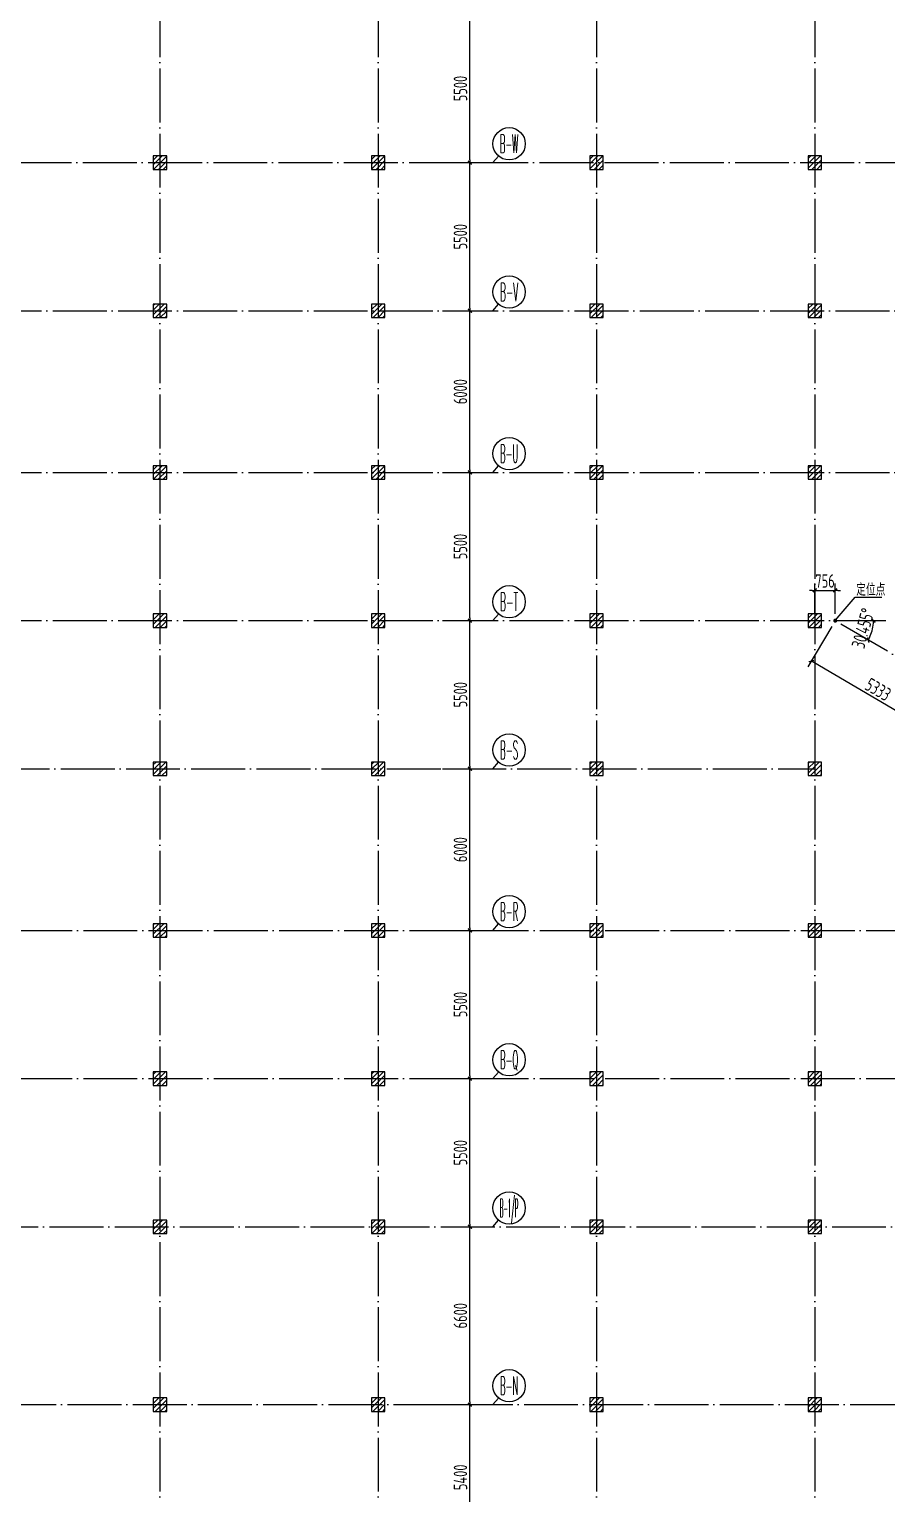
# Model space of a CAD drawing. Header units: millimetres. Extents: x 156735 to 386235, y 467499 to 703525.
# Drawn here: x 252198 to 284013, y 591088 to 645445 of the extents above; entities that cross this region are included whole.
import ezdxf
from ezdxf.enums import TextEntityAlignment as Align

# ---------------------------------------------------------------- set-up
doc = ezdxf.new("R2010")
doc.units = ezdxf.units.MM
doc.header["$LTSCALE"] = 100
doc.header["$PDMODE"] = 35
doc.header["$PDSIZE"] = 200
doc.linetypes.add('DOTE', pattern=[2.42, 2, -0.2, 0.02, -0.2])
for name, color, linetype in [('B-TEXT', 7, 'Continuous'), ('COLU', 7, 'Continuous'), ('h斜线-柱', 7, 'Continuous'), ('Q-AXIS', 3, 'Continuous'), ('Q-dote', 253, 'DOTE')]:
    doc.layers.add(name, color=color, linetype=linetype)
doc.styles.add('_TCH_AXIS', font='COMPLEX', dxfattribs={"bigfont": 'GBCBIG'})
doc.styles.add('COMPLEX', font='tssdeng.shx', dxfattribs={"width": 0.7, "bigfont": 'tssdchn.shx'})
doc.styles.add('TSSD_Dimension', font='Tssdeng.shx', dxfattribs={"width": 0.7, "bigfont": 'hztxt.shx'})
doc.styles.add('TSSD_REIN', font='Tssdeng.shx', dxfattribs={"width": 0.7, "bigfont": 'hztxt.shx'})
doc.dimstyles.new('TSSD_100_100', dxfattribs={"dimtxt": 300, "dimasz": 100, "dimexe": 100, "dimexo": 250, "dimgap": 100, "dimtad": 1, "dimdec": 0, "dimzin": 0, "dimdsep": 46, "dimtxsty": 'TSSD_Dimension', "dimblk": 'ARCHTICK', "dimcen": 0, "dimdle": 100, "dimclrt": 7, "dimadec": 0, "dimazin": 0, "dimtfac": 1, "dimtdec": 0, "dimtix": 1, "dimtmove": 2, "dimatfit": 3, "dimfxl": 1, "dimtolj": 1, "dimtzin": 0, "dimarcsym": 0})
doc.dimstyles.new('TSSD_100_100$0', dxfattribs={"dimtxt": 300, "dimasz": 100, "dimexe": 250, "dimexo": 250, "dimgap": 100, "dimtad": 1, "dimdec": 0, "dimzin": 0, "dimdsep": 46, "dimtxsty": 'TSSD_Dimension', "dimblk": '_tsdbk', "dimblk1": '_tsdbk', "dimblk2": '_tsdbk', "dimsah": 1, "dimcen": 0, "dimclrt": 7, "dimadec": 0, "dimazin": 0, "dimtfac": 1, "dimtdec": 0, "dimtix": 1, "dimtmove": 2, "dimatfit": 3, "dimldrblk": '_tsdbk', "dimfxl": 1, "dimtolj": 1, "dimtzin": 0, "dimarcsym": 0})
pattern_1 = [(45, (-467527.32, -323147.44), (-89.802561, 89.802561), [])]

# ---------------------------------------------------------------- blocks, each defined once
blk = doc.blocks.new('_tsdbk')
blk.add_line((-1, 0), (0, 0))
at = {"const_width": 0.5}
blk.add_lwpolyline([(-0.7, -0.7), (0.7, 0.7)], dxfattribs=at)
blk = doc.blocks.new('*D235')
at = {"layer": 'Defpoints', "color": 0}
for p in [(267284, 645995), (268546, 645995), (267284, 640495)]:
    blk.add_point(p, dxfattribs=at)
at = {"layer": 'Q-AXIS', "color": 0, "lineweight": -2}
for p, q in [((267534, 645995), (268796, 645995)), ((268546, 640595), (268546, 645895)), ((267534, 640495), (268796, 640495))]:
    blk.add_line(p, q, dxfattribs=at)
at = {"layer": 'Q-AXIS', "color": 0, "lineweight": -2, "xscale": 100, "yscale": 100, "zscale": 100}
for p, rotation in [((268546, 645995), 90), ((268546, 640495), 270)]:
    blk.add_blockref('_tsdbk', p, dxfattribs=dict(at, rotation=rotation))
at = {"layer": 'Q-AXIS', "color": 7, "insert": (268196, 643245), "char_height": 500, "attachment_point": 5, "rotation": 90, "style": 'TSSD_Dimension'}
blk.add_mtext('\\A1;5500', dxfattribs=at)
blk = doc.blocks.new('*D265')
at = {"layer": 'Defpoints', "color": 0}
for p in [(267284, 611995), (268546, 611995), (267284, 606495)]:
    blk.add_point(p, dxfattribs=at)
at = {"layer": 'Q-AXIS', "color": 0, "lineweight": -2}
for p, q in [((267534, 611995), (268796, 611995)), ((268546, 606595), (268546, 611895)), ((267534, 606495), (268796, 606495))]:
    blk.add_line(p, q, dxfattribs=at)
at = {"layer": 'Q-AXIS', "color": 0, "lineweight": -2, "xscale": 100, "yscale": 100, "zscale": 100}
for p, rotation in [((268546, 611995), 90), ((268546, 606495), 270)]:
    blk.add_blockref('_tsdbk', p, dxfattribs=dict(at, rotation=rotation))
at = {"layer": 'Q-AXIS', "color": 7, "insert": (268196, 609245), "char_height": 500, "attachment_point": 5, "rotation": 90, "style": 'TSSD_Dimension'}
blk.add_mtext('\\A1;5500', dxfattribs=at)
blk = doc.blocks.new('*D268')
at = {"layer": 'Defpoints', "color": 0}
for p in [(267284, 594395), (268546, 594395), (267284, 588995)]:
    blk.add_point(p, dxfattribs=at)
at = {"layer": 'Q-AXIS', "color": 0, "lineweight": -2}
for p, q in [((267534, 594395), (268796, 594395)), ((268546, 589095), (268546, 594295)), ((267534, 588995), (268796, 588995))]:
    blk.add_line(p, q, dxfattribs=at)
at = {"layer": 'Q-AXIS', "color": 0, "lineweight": -2, "xscale": 100, "yscale": 100, "zscale": 100}
for p, rotation in [((268546, 594395), 90), ((268546, 588995), 270)]:
    blk.add_blockref('_tsdbk', p, dxfattribs=dict(at, rotation=rotation))
at = {"layer": 'Q-AXIS', "color": 7, "insert": (268196, 591695), "char_height": 500, "attachment_point": 5, "rotation": 90, "style": 'TSSD_Dimension'}
blk.add_mtext('\\A1;5400', dxfattribs=at)
blk = doc.blocks.new('_AXISO')
blk.add_circle((0, 0), 0.5)
at = {"layer": 'B-TEXT', "style": 'COMPLEX', "width": 1.450893}
blk.add_attdef('A', text='', height=0.56, dxfattribs=at).set_placement((0.249375, -0.28), (0.749375, -0.28), align=Align.FIT)
blk = doc.blocks.new('*D270')
at = {"layer": 'Defpoints', "color": 0}
for p in [(267284, 606495), (268546, 606495), (267284, 600995)]:
    blk.add_point(p, dxfattribs=at)
at = {"layer": 'Q-AXIS', "color": 0, "lineweight": -2}
for p, q in [((267534, 606495), (268796, 606495)), ((268546, 601095), (268546, 606395)), ((267534, 600995), (268796, 600995))]:
    blk.add_line(p, q, dxfattribs=at)
at = {"layer": 'Q-AXIS', "color": 0, "lineweight": -2, "xscale": 100, "yscale": 100, "zscale": 100}
for p, rotation in [((268546, 606495), 90), ((268546, 600995), 270)]:
    blk.add_blockref('_tsdbk', p, dxfattribs=dict(at, rotation=rotation))
at = {"layer": 'Q-AXIS', "color": 7, "insert": (268196, 603745), "char_height": 500, "attachment_point": 5, "rotation": 90, "style": 'TSSD_Dimension'}
blk.add_mtext('\\A1;5500', dxfattribs=at)
blk = doc.blocks.new('*D271')
at = {"layer": 'Defpoints', "color": 0}
for p in [(267284, 600995), (268546, 600995), (267284, 594395)]:
    blk.add_point(p, dxfattribs=at)
at = {"layer": 'Q-AXIS', "color": 0, "lineweight": -2}
for p, q in [((267534, 600995), (268796, 600995)), ((268546, 594495), (268546, 600895)), ((267534, 594395), (268796, 594395))]:
    blk.add_line(p, q, dxfattribs=at)
at = {"layer": 'Q-AXIS', "color": 0, "lineweight": -2, "xscale": 100, "yscale": 100, "zscale": 100}
for p, rotation in [((268546, 600995), 90), ((268546, 594395), 270)]:
    blk.add_blockref('_tsdbk', p, dxfattribs=dict(at, rotation=rotation))
at = {"layer": 'Q-AXIS', "color": 7, "insert": (268196, 597695), "char_height": 500, "attachment_point": 5, "rotation": 90, "style": 'TSSD_Dimension'}
blk.add_mtext('\\A1;6600', dxfattribs=at)
blk = doc.blocks.new('*D272')
at = {"layer": 'Defpoints', "color": 0}
for p in [(267284, 628995), (268546, 628995), (267284, 623495)]:
    blk.add_point(p, dxfattribs=at)
at = {"layer": 'Q-AXIS', "color": 0, "lineweight": -2}
for p, q in [((267534, 628995), (268796, 628995)), ((268546, 623595), (268546, 628895)), ((267534, 623495), (268796, 623495))]:
    blk.add_line(p, q, dxfattribs=at)
at = {"layer": 'Q-AXIS', "color": 0, "lineweight": -2, "xscale": 100, "yscale": 100, "zscale": 100}
for p, rotation in [((268546, 628995), 90), ((268546, 623495), 270)]:
    blk.add_blockref('_tsdbk', p, dxfattribs=dict(at, rotation=rotation))
at = {"layer": 'Q-AXIS', "color": 7, "insert": (268196, 626245), "char_height": 500, "attachment_point": 5, "rotation": 90, "style": 'TSSD_Dimension'}
blk.add_mtext('\\A1;5500', dxfattribs=at)
blk = doc.blocks.new('*D273')
at = {"layer": 'Defpoints', "color": 0}
for p in [(267284, 623495), (268546, 623495), (267284, 617995)]:
    blk.add_point(p, dxfattribs=at)
at = {"layer": 'Q-AXIS', "color": 0, "lineweight": -2}
for p, q in [((267534, 623495), (268796, 623495)), ((268546, 618095), (268546, 623395)), ((267534, 617995), (268796, 617995))]:
    blk.add_line(p, q, dxfattribs=at)
at = {"layer": 'Q-AXIS', "color": 0, "lineweight": -2, "xscale": 100, "yscale": 100, "zscale": 100}
for p, rotation in [((268546, 623495), 90), ((268546, 617995), 270)]:
    blk.add_blockref('_tsdbk', p, dxfattribs=dict(at, rotation=rotation))
at = {"layer": 'Q-AXIS', "color": 7, "insert": (268196, 620745), "char_height": 500, "attachment_point": 5, "rotation": 90, "style": 'TSSD_Dimension'}
blk.add_mtext('\\A1;5500', dxfattribs=at)
blk = doc.blocks.new('*D274')
at = {"layer": 'Defpoints', "color": 0}
for p in [(267284, 617995), (268546, 617995), (267284, 611995)]:
    blk.add_point(p, dxfattribs=at)
at = {"layer": 'Q-AXIS', "color": 0, "lineweight": -2}
for p, q in [((267534, 617995), (268796, 617995)), ((268546, 612095), (268546, 617895)), ((267534, 611995), (268796, 611995))]:
    blk.add_line(p, q, dxfattribs=at)
at = {"layer": 'Q-AXIS', "color": 0, "lineweight": -2, "xscale": 100, "yscale": 100, "zscale": 100}
for p, rotation in [((268546, 617995), 90), ((268546, 611995), 270)]:
    blk.add_blockref('_tsdbk', p, dxfattribs=dict(at, rotation=rotation))
at = {"layer": 'Q-AXIS', "color": 7, "insert": (268196, 614995), "char_height": 500, "attachment_point": 5, "rotation": 90, "style": 'TSSD_Dimension'}
blk.add_mtext('\\A1;6000', dxfattribs=at)
blk = doc.blocks.new('*D275')
at = {"layer": 'Defpoints', "color": 0}
for p in [(267284, 640495), (268546, 640495), (267284, 634995)]:
    blk.add_point(p, dxfattribs=at)
at = {"layer": 'Q-AXIS', "color": 0, "lineweight": -2}
for p, q in [((267534, 640495), (268796, 640495)), ((268546, 635095), (268546, 640395)), ((267534, 634995), (268796, 634995))]:
    blk.add_line(p, q, dxfattribs=at)
at = {"layer": 'Q-AXIS', "color": 0, "lineweight": -2, "xscale": 100, "yscale": 100, "zscale": 100}
for p, rotation in [((268546, 640495), 90), ((268546, 634995), 270)]:
    blk.add_blockref('_tsdbk', p, dxfattribs=dict(at, rotation=rotation))
at = {"layer": 'Q-AXIS', "color": 7, "insert": (268196, 637745), "char_height": 500, "attachment_point": 5, "rotation": 90, "style": 'TSSD_Dimension'}
blk.add_mtext('\\A1;5500', dxfattribs=at)
blk = doc.blocks.new('*D276')
at = {"layer": 'Defpoints', "color": 0}
for p in [(267284, 634995), (268546, 634995), (267284, 628995)]:
    blk.add_point(p, dxfattribs=at)
at = {"layer": 'Q-AXIS', "color": 0, "lineweight": -2}
for p, q in [((267534, 634995), (268796, 634995)), ((268546, 629095), (268546, 634895)), ((267534, 628995), (268796, 628995))]:
    blk.add_line(p, q, dxfattribs=at)
at = {"layer": 'Q-AXIS', "color": 0, "lineweight": -2, "xscale": 100, "yscale": 100, "zscale": 100}
for p, rotation in [((268546, 634995), 90), ((268546, 628995), 270)]:
    blk.add_blockref('_tsdbk', p, dxfattribs=dict(at, rotation=rotation))
at = {"layer": 'Q-AXIS', "color": 7, "insert": (268196, 631995), "char_height": 500, "attachment_point": 5, "rotation": 90, "style": 'TSSD_Dimension'}
blk.add_mtext('\\A1;6000', dxfattribs=at)
blk = doc.blocks.new('*D525')
at = {"layer": 'Defpoints', "color": 0}
for p in [(282103, 623495), (281218, 621990), (286700, 620792)]:
    blk.add_point(p, dxfattribs=at)
at = {"layer": 'Q-AXIS', "color": 0, "lineweight": -2}
for p, q in [((281976, 623279), (281091, 621775)), ((285729, 619338), (281304, 621939)), ((286573, 620576), (285688, 619072))]:
    blk.add_line(p, q, dxfattribs=at)
at = {"layer": 'Q-AXIS', "color": 0, "lineweight": -2, "xscale": 100, "yscale": 100, "zscale": 100}
for p, rotation in [((281218, 621990), 149.5453717324908), ((285815, 619287), 329.5453717324908)]:
    blk.add_blockref('_tsdbk', p, dxfattribs=dict(at, rotation=rotation))
at = {"layer": 'Q-AXIS', "color": 7, "insert": (283694, 620940), "char_height": 500, "attachment_point": 5, "rotation": 329.5454, "style": 'TSSD_Dimension'}
blk.add_mtext('\\A1;5333', dxfattribs=at)
blk = doc.blocks.new('*D526')
at = {"layer": 'Defpoints', "color": 0}
for p in [(282103, 623495), (282103, 623495), (283884, 623495), (283434, 623002), (283750, 622526)]:
    blk.add_point(p, dxfattribs=at)
at = {"layer": 'Q-AXIS', "color": 0, "lineweight": -2}
blk.add_arc((282103, 623495), 1419, 333.5827, 355.9626, dxfattribs=at)
at = {"layer": 'Q-AXIS', "color": 0, "lineweight": -2, "xscale": 100, "yscale": 100, "zscale": 100}
for p, rotation in [((283522, 623495), 87.98131634392222), ((283326, 622775), 241.5640553885652)]:
    blk.add_blockref('_tsdbk', p, dxfattribs=dict(at, rotation=rotation))
at = {"layer": 'Q-AXIS', "color": 7, "insert": (283135, 623214), "char_height": 500, "attachment_point": 5, "rotation": 74.7727, "style": 'TSSD_Dimension'}
blk.add_mtext('\\A1;30.455°', dxfattribs=at)
blk = doc.blocks.new('*D527')
at = {"layer": 'Defpoints', "color": 0}
for p in [(282103, 624618), (281346, 623495), (282103, 623495)]:
    blk.add_point(p, dxfattribs=at)
at = {"layer": 'Q-AXIS', "color": 0, "lineweight": -2}
for p, q in [((281246, 624618), (281146, 624618)), ((281346, 623745), (281346, 624868)), ((281346, 624618), (282103, 624618)), ((282103, 623745), (282103, 624868)), ((282203, 624618), (282303, 624618))]:
    blk.add_line(p, q, dxfattribs=at)
at = {"layer": 'Q-AXIS', "color": 0, "lineweight": -2, "xscale": 100, "yscale": 100, "zscale": 100}
blk.add_blockref('_tsdbk', (281346, 624618), dxfattribs=at)
at = {"layer": 'Q-AXIS', "color": 0, "lineweight": -2, "xscale": 100, "yscale": 100, "zscale": 100, "rotation": 180}
blk.add_blockref('_tsdbk', (282103, 624618), dxfattribs=at)
at = {"layer": 'Q-AXIS', "color": 7, "insert": (281725, 624968), "char_height": 500, "attachment_point": 5, "style": 'TSSD_Dimension'}
blk.add_mtext('\\A1;756', dxfattribs=at)

msp = doc.modelspace()

# ---------------------------------------------------------------- hatches: boundary and pattern name
at = {"layer": 'h斜线-柱'}
h = msp.add_hatch(dxfattribs=at)
h.set_pattern_fill('ANSI31', color=256, scale=40, style=0)
h.set_pattern_definition(pattern_1)
h.paths.add_polyline_path([(256796.5, 640244.7), (257296.5, 640244.7), (257296.5, 640744.7), (256796.5, 640744.7)])
h = msp.add_hatch(dxfattribs=at)
h.set_pattern_fill('ANSI31', color=256, scale=40, style=0)
h.set_pattern_definition(pattern_1)
h.paths.add_polyline_path([(264896.5, 640244.7), (265396.5, 640244.7), (265396.5, 640744.7), (264896.5, 640744.7)])
h = msp.add_hatch(dxfattribs=at)
h.set_pattern_fill('ANSI31', color=256, scale=40, style=0)
h.set_pattern_definition(pattern_1)
h.paths.add_polyline_path([(272996.5, 640244.7), (273496.5, 640244.7), (273496.5, 640744.7), (272996.5, 640744.7)])
h = msp.add_hatch(dxfattribs=at)
h.set_pattern_fill('ANSI31', color=256, scale=40, style=0)
h.set_pattern_definition(pattern_1)
h.paths.add_polyline_path([(281096.5, 640244.7), (281596.5, 640244.7), (281596.5, 640744.7), (281096.5, 640744.7)])
h = msp.add_hatch(dxfattribs=at)
h.set_pattern_fill('ANSI31', color=256, scale=40, style=0)
h.set_pattern_definition(pattern_1)
h.paths.add_polyline_path([(256796.5, 634744.7), (257296.5, 634744.7), (257296.5, 635244.7), (256796.5, 635244.7)])
h = msp.add_hatch(dxfattribs=at)
h.set_pattern_fill('ANSI31', color=256, scale=40, style=0)
h.set_pattern_definition(pattern_1)
h.paths.add_polyline_path([(264896.5, 634744.7), (265396.5, 634744.7), (265396.5, 635244.7), (264896.5, 635244.7)])
h = msp.add_hatch(dxfattribs=at)
h.set_pattern_fill('ANSI31', color=256, scale=40, style=0)
h.set_pattern_definition(pattern_1)
h.paths.add_polyline_path([(272996.5, 634744.7), (273496.5, 634744.7), (273496.5, 635244.7), (272996.5, 635244.7)])
h = msp.add_hatch(dxfattribs=at)
h.set_pattern_fill('ANSI31', color=256, scale=40, style=0)
h.set_pattern_definition(pattern_1)
h.paths.add_polyline_path([(281096.5, 634744.7), (281596.5, 634744.7), (281596.5, 635244.7), (281096.5, 635244.7)])
h = msp.add_hatch(dxfattribs=at)
h.set_pattern_fill('ANSI31', color=256, scale=40, style=0)
h.set_pattern_definition(pattern_1)
h.paths.add_polyline_path([(256796.5, 628744.7), (257296.5, 628744.7), (257296.5, 629244.7), (256796.5, 629244.7)])
h = msp.add_hatch(dxfattribs=at)
h.set_pattern_fill('ANSI31', color=256, scale=40, style=0)
h.set_pattern_definition(pattern_1)
h.paths.add_polyline_path([(264896.5, 628744.7), (265396.5, 628744.7), (265396.5, 629244.7), (264896.5, 629244.7)])
h = msp.add_hatch(dxfattribs=at)
h.set_pattern_fill('ANSI31', color=256, scale=40, style=0)
h.set_pattern_definition(pattern_1)
h.paths.add_polyline_path([(272996.5, 628744.7), (273496.5, 628744.7), (273496.5, 629244.7), (272996.5, 629244.7)])
h = msp.add_hatch(dxfattribs=at)
h.set_pattern_fill('ANSI31', color=256, scale=40, style=0)
h.set_pattern_definition(pattern_1)
h.paths.add_polyline_path([(281096.5, 628744.7), (281596.5, 628744.7), (281596.5, 629244.7), (281096.5, 629244.7)])
h = msp.add_hatch(dxfattribs=at)
h.set_pattern_fill('ANSI31', color=256, scale=40, style=0)
h.set_pattern_definition(pattern_1)
h.paths.add_polyline_path([(256796.5, 623244.7), (257296.5, 623244.7), (257296.5, 623744.7), (256796.5, 623744.7)])
h = msp.add_hatch(dxfattribs=at)
h.set_pattern_fill('ANSI31', color=256, scale=40, style=0)
h.set_pattern_definition(pattern_1)
h.paths.add_polyline_path([(264896.5, 623244.7), (265396.5, 623244.7), (265396.5, 623744.7), (264896.5, 623744.7)])
h = msp.add_hatch(dxfattribs=at)
h.set_pattern_fill('ANSI31', color=256, scale=40, style=0)
h.set_pattern_definition(pattern_1)
h.paths.add_polyline_path([(272996.5, 623244.7), (273496.5, 623244.7), (273496.5, 623744.7), (272996.5, 623744.7)])
h = msp.add_hatch(dxfattribs=at)
h.set_pattern_fill('ANSI31', color=256, scale=40, style=0)
h.set_pattern_definition(pattern_1)
h.paths.add_polyline_path([(281096.5, 623244.7), (281596.5, 623244.7), (281596.5, 623744.7), (281096.5, 623744.7)])
h = msp.add_hatch(dxfattribs=at)
h.set_pattern_fill('ANSI31', color=256, scale=40, style=0)
h.set_pattern_definition(pattern_1)
h.paths.add_polyline_path([(256796.5, 617744.7), (257296.5, 617744.7), (257296.5, 618244.7), (256796.5, 618244.7)])
h = msp.add_hatch(dxfattribs=at)
h.set_pattern_fill('ANSI31', color=256, scale=40, style=0)
h.set_pattern_definition(pattern_1)
h.paths.add_polyline_path([(264896.5, 617744.7), (265396.5, 617744.7), (265396.5, 618244.7), (264896.5, 618244.7)])
h = msp.add_hatch(dxfattribs=at)
h.set_pattern_fill('ANSI31', color=256, scale=40, style=0)
h.set_pattern_definition(pattern_1)
h.paths.add_polyline_path([(272996.5, 617744.7), (273496.5, 617744.7), (273496.5, 618244.7), (272996.5, 618244.7)])
h = msp.add_hatch(dxfattribs=at)
h.set_pattern_fill('ANSI31', color=256, scale=40, style=0)
h.set_pattern_definition(pattern_1)
h.paths.add_polyline_path([(281096.5, 617744.7), (281596.5, 617744.7), (281596.5, 618244.7), (281096.5, 618244.7)])
h = msp.add_hatch(dxfattribs=at)
h.set_pattern_fill('ANSI31', color=256, scale=40, style=0)
h.set_pattern_definition(pattern_1)
h.paths.add_polyline_path([(256796.5, 611744.7), (257296.5, 611744.7), (257296.5, 612244.7), (256796.5, 612244.7)])
h = msp.add_hatch(dxfattribs=at)
h.set_pattern_fill('ANSI31', color=256, scale=40, style=0)
h.set_pattern_definition(pattern_1)
h.paths.add_polyline_path([(264896.5, 611744.7), (265396.5, 611744.7), (265396.5, 612244.7), (264896.5, 612244.7)])
h = msp.add_hatch(dxfattribs=at)
h.set_pattern_fill('ANSI31', color=256, scale=40, style=0)
h.set_pattern_definition(pattern_1)
h.paths.add_polyline_path([(272996.5, 611744.7), (273496.5, 611744.7), (273496.5, 612244.7), (272996.5, 612244.7)])
h = msp.add_hatch(dxfattribs=at)
h.set_pattern_fill('ANSI31', color=256, scale=40, style=0)
h.set_pattern_definition(pattern_1)
h.paths.add_polyline_path([(281096.5, 611744.7), (281596.5, 611744.7), (281596.5, 612244.7), (281096.5, 612244.7)])
h = msp.add_hatch(dxfattribs=at)
h.set_pattern_fill('ANSI31', color=256, scale=40, style=0)
h.set_pattern_definition(pattern_1)
h.paths.add_polyline_path([(256796.5, 606244.7), (257296.5, 606244.7), (257296.5, 606744.7), (256796.5, 606744.7)])
h = msp.add_hatch(dxfattribs=at)
h.set_pattern_fill('ANSI31', color=256, scale=40, style=0)
h.set_pattern_definition(pattern_1)
h.paths.add_polyline_path([(264896.5, 606244.7), (265396.5, 606244.7), (265396.5, 606744.7), (264896.5, 606744.7)])
h = msp.add_hatch(dxfattribs=at)
h.set_pattern_fill('ANSI31', color=256, scale=40, style=0)
h.set_pattern_definition(pattern_1)
h.paths.add_polyline_path([(272996.5, 606244.7), (273496.5, 606244.7), (273496.5, 606744.7), (272996.5, 606744.7)])
h = msp.add_hatch(dxfattribs=at)
h.set_pattern_fill('ANSI31', color=256, scale=40, style=0)
h.set_pattern_definition(pattern_1)
h.paths.add_polyline_path([(281096.5, 606244.7), (281596.5, 606244.7), (281596.5, 606744.7), (281096.5, 606744.7)])
h = msp.add_hatch(dxfattribs=at)
h.set_pattern_fill('ANSI31', color=256, scale=40, style=0)
h.set_pattern_definition(pattern_1)
h.paths.add_polyline_path([(256796.5, 600744.7), (257296.5, 600744.7), (257296.5, 601244.7), (256796.5, 601244.7)])
h = msp.add_hatch(dxfattribs=at)
h.set_pattern_fill('ANSI31', color=256, scale=40, style=0)
h.set_pattern_definition(pattern_1)
h.paths.add_polyline_path([(264896.5, 600744.7), (265396.5, 600744.7), (265396.5, 601244.7), (264896.5, 601244.7)])
h = msp.add_hatch(dxfattribs=at)
h.set_pattern_fill('ANSI31', color=256, scale=40, style=0)
h.set_pattern_definition(pattern_1)
h.paths.add_polyline_path([(272996.5, 600744.7), (273496.5, 600744.7), (273496.5, 601244.7), (272996.5, 601244.7)])
h = msp.add_hatch(dxfattribs=at)
h.set_pattern_fill('ANSI31', color=256, scale=40, style=0)
h.set_pattern_definition(pattern_1)
h.paths.add_polyline_path([(281096.5, 600744.7), (281596.5, 600744.7), (281596.5, 601244.7), (281096.5, 601244.7)])
h = msp.add_hatch(dxfattribs=at)
h.set_pattern_fill('ANSI31', color=256, scale=40, style=0)
h.set_pattern_definition(pattern_1)
h.paths.add_polyline_path([(256796.5, 594144.7), (257296.5, 594144.7), (257296.5, 594644.7), (256796.5, 594644.7)])
h = msp.add_hatch(dxfattribs=at)
h.set_pattern_fill('ANSI31', color=256, scale=40, style=0)
h.set_pattern_definition(pattern_1)
h.paths.add_polyline_path([(264896.5, 594144.7), (265396.5, 594144.7), (265396.5, 594644.7), (264896.5, 594644.7)])
h = msp.add_hatch(dxfattribs=at)
h.set_pattern_fill('ANSI31', color=256, scale=40, style=0)
h.set_pattern_definition(pattern_1)
h.paths.add_polyline_path([(272996.5, 594144.7), (273496.5, 594144.7), (273496.5, 594644.7), (272996.5, 594644.7)])
h = msp.add_hatch(dxfattribs=at)
h.set_pattern_fill('ANSI31', color=256, scale=40, style=0)
h.set_pattern_definition(pattern_1)
h.paths.add_polyline_path([(281096.5, 594144.7), (281596.5, 594144.7), (281596.5, 594644.7), (281096.5, 594644.7)])

# ---------------------------------------------------------------- linework, layer by layer
at = {"layer": 'COLU'}
for points in [[(256796.5, 640244.7), (257296.5, 640244.7), (257296.5, 640744.7), (256796.5, 640744.7)], [(264896.5, 640244.7), (265396.5, 640244.7), (265396.5, 640744.7), (264896.5, 640744.7)], [(272996.5, 640244.7), (273496.5, 640244.7), (273496.5, 640744.7), (272996.5, 640744.7)], [(281096.5, 640244.7), (281596.5, 640244.7), (281596.5, 640744.7), (281096.5, 640744.7)], [(256796.5, 634744.7), (257296.5, 634744.7), (257296.5, 635244.7), (256796.5, 635244.7)], [(264896.5, 634744.7), (265396.5, 634744.7), (265396.5, 635244.7), (264896.5, 635244.7)], [(272996.5, 634744.7), (273496.5, 634744.7), (273496.5, 635244.7), (272996.5, 635244.7)], [(281096.5, 634744.7), (281596.5, 634744.7), (281596.5, 635244.7), (281096.5, 635244.7)], [(256796.5, 628744.7), (257296.5, 628744.7), (257296.5, 629244.7), (256796.5, 629244.7)], [(264896.5, 628744.7), (265396.5, 628744.7), (265396.5, 629244.7), (264896.5, 629244.7)], [(272996.5, 628744.7), (273496.5, 628744.7), (273496.5, 629244.7), (272996.5, 629244.7)], [(281096.5, 628744.7), (281596.5, 628744.7), (281596.5, 629244.7), (281096.5, 629244.7)], [(256796.5, 623244.7), (257296.5, 623244.7), (257296.5, 623744.7), (256796.5, 623744.7)], [(264896.5, 623244.7), (265396.5, 623244.7), (265396.5, 623744.7), (264896.5, 623744.7)], [(272996.5, 623244.7), (273496.5, 623244.7), (273496.5, 623744.7), (272996.5, 623744.7)], [(281096.5, 623244.7), (281596.5, 623244.7), (281596.5, 623744.7), (281096.5, 623744.7)], [(256796.5, 617744.7), (257296.5, 617744.7), (257296.5, 618244.7), (256796.5, 618244.7)], [(264896.5, 617744.7), (265396.5, 617744.7), (265396.5, 618244.7), (264896.5, 618244.7)], [(272996.5, 617744.7), (273496.5, 617744.7), (273496.5, 618244.7), (272996.5, 618244.7)], [(281096.5, 617744.7), (281596.5, 617744.7), (281596.5, 618244.7), (281096.5, 618244.7)], [(256796.5, 611744.7), (257296.5, 611744.7), (257296.5, 612244.7), (256796.5, 612244.7)], [(264896.5, 611744.7), (265396.5, 611744.7), (265396.5, 612244.7), (264896.5, 612244.7)], [(272996.5, 611744.7), (273496.5, 611744.7), (273496.5, 612244.7), (272996.5, 612244.7)], [(281096.5, 611744.7), (281596.5, 611744.7), (281596.5, 612244.7), (281096.5, 612244.7)], [(256796.5, 606244.7), (257296.5, 606244.7), (257296.5, 606744.7), (256796.5, 606744.7)], [(264896.5, 606244.7), (265396.5, 606244.7), (265396.5, 606744.7), (264896.5, 606744.7)], [(272996.5, 606244.7), (273496.5, 606244.7), (273496.5, 606744.7), (272996.5, 606744.7)], [(281096.5, 606244.7), (281596.5, 606244.7), (281596.5, 606744.7), (281096.5, 606744.7)], [(256796.5, 600744.7), (257296.5, 600744.7), (257296.5, 601244.7), (256796.5, 601244.7)], [(264896.5, 600744.7), (265396.5, 600744.7), (265396.5, 601244.7), (264896.5, 601244.7)], [(272996.5, 600744.7), (273496.5, 600744.7), (273496.5, 601244.7), (272996.5, 601244.7)], [(281096.5, 600744.7), (281596.5, 600744.7), (281596.5, 601244.7), (281096.5, 601244.7)], [(256796.5, 594144.7), (257296.5, 594144.7), (257296.5, 594644.7), (256796.5, 594644.7)], [(264896.5, 594144.7), (265396.5, 594144.7), (265396.5, 594644.7), (264896.5, 594644.7)], [(272996.5, 594144.7), (273496.5, 594144.7), (273496.5, 594644.7), (272996.5, 594644.7)], [(281096.5, 594144.7), (281596.5, 594144.7), (281596.5, 594644.7), (281096.5, 594644.7)]]:
    msp.add_lwpolyline(points, close=True, dxfattribs=at)
at = {"layer": 'Q-AXIS'}
for p, q in [((267534.4, 640494.7), (269402, 640494.7)), ((269402, 640494.7), (269611.5, 640739.2)), ((267534.4, 634994.7), (269402, 634994.7)), ((269402, 634994.7), (269611.5, 635239.2)), ((267534.4, 628994.7), (269402, 628994.7)), ((269402, 628994.7), (269611.5, 629239.2)), ((267534.4, 623494.7), (269402, 623494.7)), ((269402, 623494.7), (269611.5, 623739.2)), ((269402, 617994.7), (269611.5, 618239.2)), ((267534.4, 617994.7), (269402, 617994.7)), ((269402, 611994.7), (269611.5, 612239.2)), ((267534.4, 611994.7), (269402, 611994.7)), ((269402, 606494.7), (269611.5, 606739.2)), ((267534.4, 606494.7), (269402, 606494.7)), ((269402, 600994.7), (269611.5, 601239.2)), ((267534.4, 600994.7), (269402, 600994.7)), ((267534.4, 594394.7), (269402, 594394.7)), ((269402, 594394.7), (269611.5, 594639.2))]:
    msp.add_line(p, q, dxfattribs=at)
at = {"layer": 'Q-AXIS', "elevation": 0}
msp.add_lwpolyline([(282102.6, 623494.7), (282838.6, 624365.2), (283834.1, 624365.2)], dxfattribs=at)
at = {"layer": 'Q-AXIS', "const_width": 75}
msp.add_lwpolyline([(282067.9, 623508.7, 1), (282137.4, 623480.7, 1)], format="xyb", close=True, dxfattribs=at)
at = {"layer": 'Q-dote', "ltscale": 10}
for p, q in [((257046.5, 656086), (257046.5, 527494.7)), ((265146.5, 656086), (265146.5, 522996)), ((273246.5, 656086), (273246.5, 532994.7)), ((281346.5, 656086), (281346.5, 538994.7)), ((191267.2, 640494.7), (366607.1, 640494.7)), ((236131.7, 634994.7), (366607.1, 634994.7)), ((236131.7, 628994.7), (366607.1, 628994.7)), ((236131.7, 623494.7), (283978.2, 623494.7)), ((350794.9, 583105.1), (282102.6, 623494.7)), ((226746.5, 617994.7), (281346.5, 617994.7)), ((234846.5, 611994.7), (292846.5, 611994.7)), ((234846.5, 606494.7), (301196.5, 606494.7)), ((240846.5, 600994.7), (301196.5, 600994.7)), ((193117.8, 594394.7), (306546.5, 594394.7))]:
    msp.add_line(p, q, dxfattribs=at)

# ---------------------------------------------------------------- block references
at = {"layer": 'Q-AXIS'}
ref = msp.add_blockref('_AXISO', (270002, 641194.7), dxfattribs=dict(at, xscale=1199.999999999998, yscale=1200, zscale=1200, rotation=359.9996457873818))
ref.add_attrib('A', 'B-W', dxfattribs={"color": 7, "height": 678.82, "rotation": 359.99965, "style": '_TCH_AXIS', "width": 0.3}).set_placement((269662.6, 640855.3), (270341.4, 640855.3), align=Align.FIT)
ref = msp.add_blockref('_AXISO', (270002, 635694.7), dxfattribs=dict(at, xscale=1199.999999999998, yscale=1200, zscale=1200, rotation=359.9996457873818))
ref.add_attrib('A', 'B-V', dxfattribs={"color": 7, "height": 678.82, "rotation": 359.99965, "style": '_TCH_AXIS', "width": 0.318182}).set_placement((269662.6, 635355.3), (270341.4, 635355.3), align=Align.FIT)
ref = msp.add_blockref('_AXISO', (270002, 629694.7), dxfattribs=dict(at, xscale=1199.999999999998, yscale=1200, zscale=1200, rotation=359.9996457873818))
ref.add_attrib('A', 'B-U', dxfattribs={"color": 7, "height": 678.82, "rotation": 359.99965, "style": '_TCH_AXIS', "width": 0.308824}).set_placement((269662.6, 629355.3), (270341.4, 629355.3), align=Align.FIT)
ref = msp.add_blockref('_AXISO', (270002, 624194.7), dxfattribs=dict(at, xscale=1199.999999999998, yscale=1200, zscale=1200, rotation=359.9996457873818))
ref.add_attrib('A', 'B-T', dxfattribs={"color": 7, "height": 678.82, "rotation": 359.99965, "style": '_TCH_AXIS', "width": 0.333333}).set_placement((269662.6, 623855.3), (270341.4, 623855.3), align=Align.FIT)
ref = msp.add_blockref('_AXISO', (270002, 618694.7), dxfattribs=dict(at, xscale=1199.999999999998, yscale=1200, zscale=1200, rotation=359.9996457873818))
ref.add_attrib('A', 'B-S', dxfattribs={"color": 7, "height": 678.82, "rotation": 359.99965, "style": '_TCH_AXIS', "width": 0.33871}).set_placement((269662.6, 618355.3), (270341.4, 618355.3), align=Align.FIT)
ref = msp.add_blockref('_AXISO', (270002, 612694.7), dxfattribs=dict(at, xscale=1199.999999999998, yscale=1200, zscale=1200, rotation=359.9996457873818))
ref.add_attrib('A', 'B-R', dxfattribs={"color": 7, "height": 678.82, "rotation": 359.99965, "style": '_TCH_AXIS', "width": 0.318182}).set_placement((269662.6, 612355.3), (270341.4, 612355.3), align=Align.FIT)
ref = msp.add_blockref('_AXISO', (270002, 607194.7), dxfattribs=dict(at, xscale=1199.999999999998, yscale=1200, zscale=1200, rotation=359.9996457873818))
ref.add_attrib('A', 'B-Q', dxfattribs={"color": 7, "height": 678.82, "rotation": 359.99965, "style": '_TCH_AXIS', "width": 0.328125}).set_placement((269662.6, 606855.3), (270341.4, 606855.3), align=Align.FIT)
ref = msp.add_blockref('_AXISO', (270002, 601694.7), dxfattribs=dict(at, xscale=1199.999999999998, yscale=1200, zscale=1200, rotation=359.9996457873818))
ref.add_attrib('A', 'B-1/P', dxfattribs={"color": 7, "height": 678.82, "rotation": 359.99965, "style": '_TCH_AXIS', "width": 0.205882}).set_placement((269662.6, 601355.3), (270341.4, 601355.3), align=Align.FIT)
ref = msp.add_blockref('_AXISO', (270002, 595094.7), dxfattribs=dict(at, xscale=1199.999999999998, yscale=1200, zscale=1200, rotation=359.9996457873818))
ref.add_attrib('A', 'B-N', dxfattribs={"color": 7, "height": 678.82, "rotation": 359.99965, "style": '_TCH_AXIS', "width": 0.313433}).set_placement((269662.6, 594755.3), (270341.4, 594755.3), align=Align.FIT)

# ---------------------------------------------------------------- texts
at = {"layer": 'Q-AXIS', "style": 'TSSD_REIN', "width": 0.7}
msp.add_text('定位点', height=450, dxfattribs=at).set_placement((283422.1, 624418.5, 0), align=Align.CENTER)

# ---------------------------------------------------------------- dimensions: what is measured, and where the dimension line sits
at = {"layer": 'Q-AXIS'}
for base, p1, p2, picture, middle in [((268546, 645994.7), (267284.4, 640494.7), (267284.4, 645994.7), '*D235', (268196, 643244.7)), ((268546, 640494.7), (267284.4, 634994.7), (267284.4, 640494.7), '*D275', (268196, 637744.7)), ((268546, 634994.7), (267284.4, 628994.7), (267284.4, 634994.7), '*D276', (268196, 631994.7)), ((268546, 628994.7), (267284.4, 623494.7), (267284.4, 628994.7), '*D272', (268196, 626244.7)), ((268546, 623494.7), (267284.4, 617994.7), (267284.4, 623494.7), '*D273', (268196, 620744.7)), ((268546, 617994.7), (267284.4, 611994.7), (267284.4, 617994.7), '*D274', (268196, 614994.7)), ((268546, 611994.7), (267284.4, 606494.7), (267284.4, 611994.7), '*D265', (268196, 609244.7)), ((268546, 606494.7), (267284.4, 600994.7), (267284.4, 606494.7), '*D270', (268196, 603744.7)), ((268546, 600994.7), (267284.4, 594394.7), (267284.4, 600994.7), '*D271', (268196, 597694.7)), ((268546, 594394.7), (267284.4, 588994.7), (267284.4, 594394.7), '*D268', (268196, 591694.7))]:
    dim = msp.add_linear_dim(base=base, p1=p1, p2=p2, angle=90, dimstyle='TSSD_100_100$0', override={"dimtxt": 500}, dxfattribs=at)
    dim.commit()
    dim.dimension.update_dxf_attribs({"geometry": picture, "text_midpoint": middle})
dim = msp.add_linear_dim(base=(282102.6, 624618), p1=(281346.5, 623494.7), p2=(282102.6, 623494.7), dimstyle='TSSD_100_100$0', override={"dimtxt": 500}, dxfattribs=at)
dim.commit()
dim.dimension.update_dxf_attribs({"geometry": '*D527', "text_midpoint": (281724.6, 624968)})
dim = msp.add_angular_dim_2l(base=(283433.8863, 623002.1845), line1=((282102.6443, 623494.7073), (283883.9735, 623494.7073)), line2=((282102.6443, 623494.7073), (283750.2792, 622525.9328)), dimstyle='TSSD_100_100', override={"dimtxt": 500, "dimexe": 250, "dimblk": '_tsdbk', "dimblk1": '_tsdbk', "dimblk2": '_tsdbk', "dimsah": 1, "dimdle": 0, "dimadec": 3, "dimldrblk": '_tsdbk'}, dxfattribs=at)
dim.commit()
dim.dimension.update_dxf_attribs({"geometry": '*D526', "text_midpoint": (283134.5289, 623213.8222)})
dim = msp.add_aligned_dim(p1=(286699.8, 620791.7), p2=(282102.6, 623494.7), distance=1745.4, dimstyle='TSSD_100_100$0', override={"dimtxt": 500}, dxfattribs=at)
dim.commit()
dim.dimension.update_dxf_attribs({"geometry": '*D525', "text_midpoint": (283694, 620940.3)})

doc.saveas('drawing.dxf')
